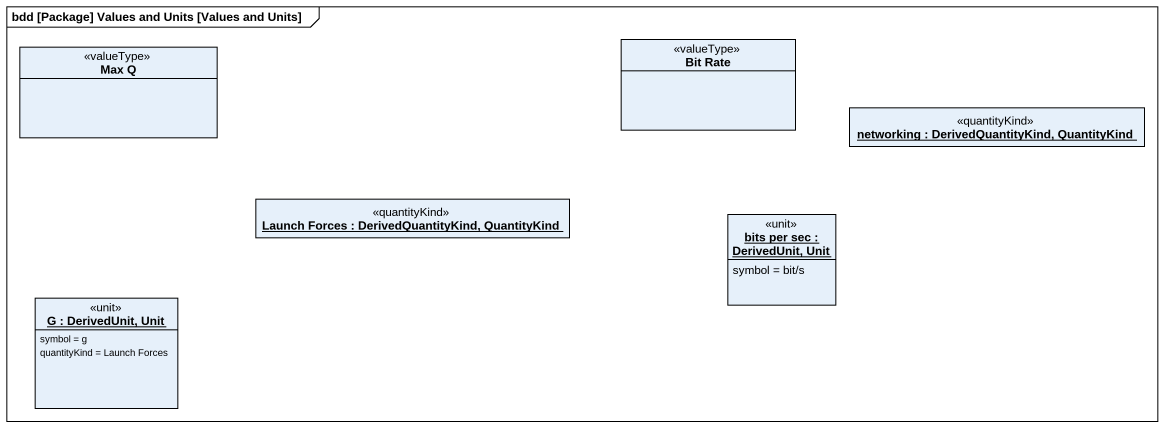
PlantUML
@startuml
mainframe bdd [Package] Values and Units [Values and Units]
hide circle
hide empty members
class "Max Q" as Max_Q <<valueType>>
class "Bit Rate" as Bit_Rate <<valueType>>
object "networking : DerivedQuantityKind, QuantityKind" as networking <<quantityKind>>
object "Launch Forces : DerivedQuantityKind, QuantityKind" as Launch_Forces <<quantityKind>>
object "bits per sec : DerivedUnit, Unit" as bits_per_sec <<unit>> {
  symbol = bit/s
}
object "G : DerivedUnit, Unit" as G <<unit>> {
  symbol = g
  quantityKind = Launch Forces
}
@enduml
